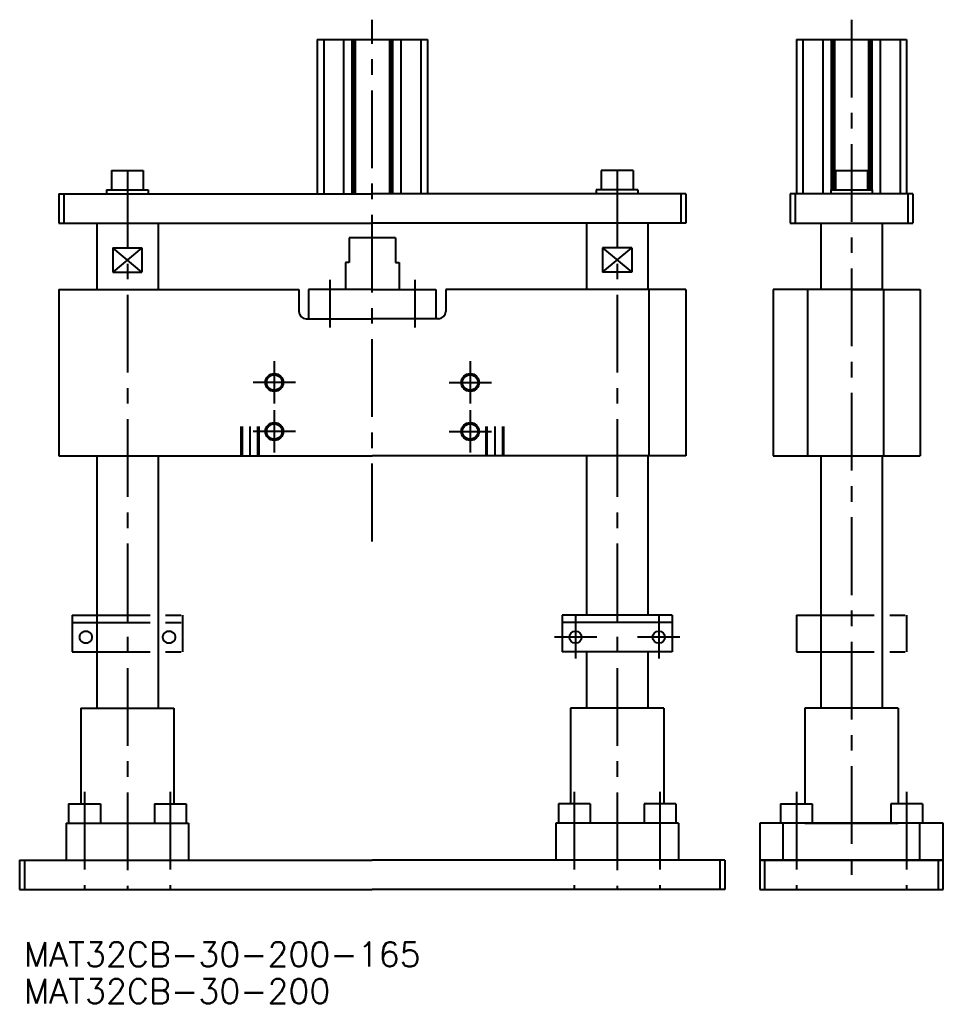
# Model space of a CAD drawing. Extents: x -846 to 177, y -156 to 391.
# Drawn here: x -845.9 to -468.7, y -156.1 to 245.5 of the extents above; entities that cross this region are included whole.
import ezdxf

# ---------------------------------------------------------------- set-up
doc = ezdxf.new("R2010")
doc.units = 0
for name, pattern in [('CENTER', [50.8, 31.75, -6.35, 6.35, -6.35]), ('DASHED', [19.05, 12.7, -6.35]), ('PHANTOM', [63.5, 31.75, -6.35, 6.35, -6.35, 6.35, -6.35])]:
    doc.linetypes.add(name, pattern=pattern)
doc.layers.get('0').update_dxf_attribs({"linetype": 'CONTINUOUS'})
doc.layers.add('CENTER', color=1, linetype='CONTINUOUS')
doc.styles.get("Standard").update_dxf_attribs({"font": 'txt.shx', "height": 3, "bigfont": 'bigfont.shx'})

msp = doc.modelspace()

# ---------------------------------------------------------------- linework, layer by layer
at = {"color": 7, "linetype": 'CONTINUOUS'}
for p, q in [((-724.36, 237.38), (-724.36, 174.38)), ((-724.36, 237.38), (-701.86, 237.38)), ((-721.7, 237.38), (-721.7, 174.38)), ((-713.56, 237.38), (-713.56, 174.38)), ((-710.16, 237.38), (-710.16, 174.38)), ((-709.36, 237.38), (-709.36, 174.38)), ((-708.86, 237.38), (-708.86, 174.38)), ((-701.86, 237.38), (-679.36, 237.38)), ((-694.86, 237.38), (-694.86, 174.38)), ((-694.36, 237.38), (-694.36, 174.38)), ((-693.56, 237.38), (-693.56, 174.38)), ((-690.16, 237.38), (-690.16, 174.38)), ((-682.01, 237.38), (-682.01, 174.38)), ((-679.36, 237.38), (-679.36, 174.38)), ((-528.65, 237.38), (-528.65, 174.38)), ((-528.65, 237.38), (-506.15, 237.38)), ((-525.99, 237.38), (-525.99, 174.38)), ((-517.85, 237.38), (-517.85, 174.38)), ((-514.45, 237.38), (-514.45, 175.98)), ((-513.65, 237.38), (-513.65, 175.98)), ((-513.15, 237.38), (-513.15, 175.98)), ((-506.15, 237.38), (-483.65, 237.38)), ((-499.15, 237.38), (-499.15, 175.98)), ((-498.65, 237.38), (-498.65, 175.98)), ((-497.85, 237.38), (-497.85, 175.98)), ((-494.45, 237.38), (-494.45, 174.38)), ((-486.31, 237.38), (-486.31, 174.38)), ((-483.65, 237.38), (-483.65, 174.38)), ((-808.36, 183.98), (-808.36, 175.98)), ((-808.36, 183.98), (-795.36, 183.98)), ((-795.36, 183.98), (-795.36, 175.98)), ((-608.36, 183.98), (-608.36, 175.98)), ((-595.36, 183.98), (-608.36, 183.98)), ((-595.36, 183.98), (-595.36, 175.98)), ((-512.65, 183.98), (-512.65, 175.98)), ((-512.65, 183.98), (-499.65, 183.98)), ((-499.65, 183.98), (-499.65, 175.98)), ((-829.86, 174.38), (-701.86, 174.38)), ((-829.86, 174.38), (-829.86, 162.38)), ((-827.86, 174.38), (-827.86, 162.38)), ((-810.36, 175.98), (-793.36, 175.98)), ((-810.36, 175.98), (-810.36, 174.38)), ((-793.36, 175.98), (-793.36, 174.38)), ((-573.86, 174.38), (-701.86, 174.38)), ((-593.36, 175.98), (-610.36, 175.98)), ((-610.36, 175.98), (-610.36, 174.38)), ((-593.36, 175.98), (-593.36, 174.38)), ((-575.86, 174.38), (-575.86, 162.38)), ((-573.86, 174.38), (-573.86, 162.38)), ((-481.15, 174.38), (-531.15, 174.38)), ((-531.15, 174.38), (-531.15, 162.38)), ((-529.15, 174.38), (-529.15, 162.38)), ((-514.65, 175.98), (-497.65, 175.98)), ((-514.65, 175.98), (-514.65, 174.38)), ((-497.65, 175.98), (-497.65, 174.38)), ((-483.15, 174.38), (-483.15, 162.38)), ((-481.15, 174.38), (-481.15, 162.38)), ((-829.86, 162.38), (-701.86, 162.38)), ((-829.86, 162.38), (-814.36, 162.38)), ((-814.36, 162.38), (-814.36, 135.38)), ((-789.36, 162.38), (-789.36, 135.38)), ((-573.86, 162.38), (-701.86, 162.38)), ((-614.36, 162.38), (-614.36, 135.38)), ((-589.36, 162.38), (-589.36, 135.38)), ((-531.15, 162.38), (-481.15, 162.38)), ((-518.65, 162.38), (-518.65, 135.38)), ((-493.65, 162.38), (-493.65, 135.38)), ((-692.36, 156.38), (-711.36, 156.38)), ((-711.36, 156.38), (-711.36, 146.38)), ((-692.36, 156.38), (-692.36, 146.38)), ((-795.92, 142.38), (-807.79, 152.38)), ((-795.92, 152.38), (-807.79, 142.38)), ((-807.79, 152.38), (-807.79, 142.38)), ((-807.79, 152.38), (-795.92, 152.38)), ((-795.92, 152.38), (-795.92, 142.38)), ((-607.79, 152.38), (-595.92, 142.38)), ((-607.79, 142.38), (-595.92, 152.38)), ((-607.79, 152.38), (-607.79, 142.38)), ((-595.92, 152.38), (-607.79, 152.38)), ((-595.92, 152.38), (-595.92, 142.38)), ((-712.86, 146.38), (-712.86, 135.38)), ((-711.36, 146.38), (-712.86, 146.38)), ((-692.36, 146.38), (-690.86, 146.38)), ((-690.86, 146.38), (-690.86, 135.38)), ((-807.79, 142.38), (-795.92, 142.38)), ((-595.92, 142.38), (-607.79, 142.38)), ((-829.86, 135.38), (-829.86, 67.38)), ((-829.86, 135.38), (-731.86, 135.38)), ((-829.86, 135.38), (-814.36, 135.38)), ((-731.86, 135.38), (-731.86, 126.38)), ((-727.86, 135.38), (-727.86, 123.38)), ((-701.86, 135.38), (-727.86, 135.38)), ((-701.86, 135.38), (-675.86, 135.38)), ((-675.86, 135.38), (-675.86, 123.38)), ((-573.86, 135.38), (-671.86, 135.38)), ((-671.86, 135.38), (-671.86, 126.38)), ((-588.86, 135.38), (-588.86, 67.38)), ((-573.86, 135.38), (-573.86, 67.38)), ((-538.15, 135.38), (-538.15, 67.38)), ((-506.15, 135.38), (-538.15, 135.38)), ((-524.15, 135.38), (-524.15, 67.38)), ((-493.65, 135.38), (-518.65, 135.38)), ((-506.15, 135.38), (-478.15, 135.38)), ((-493.15, 135.38), (-493.15, 67.38)), ((-478.15, 135.38), (-478.15, 67.38)), ((-728.86, 123.38), (-701.86, 123.38)), ((-674.86, 123.38), (-701.86, 123.38)), ((-829.86, 67.38), (-701.86, 67.38)), ((-829.86, 67.38), (-814.36, 67.38)), ((-814.36, 67.38), (-814.36, -35.62)), ((-789.36, 67.38), (-789.36, -35.62)), ((-573.86, 67.38), (-701.86, 67.38)), ((-614.36, 67.38), (-614.36, 2.38)), ((-589.36, 67.38), (-589.36, 2.38)), ((-538.15, 67.38), (-478.15, 67.38)), ((-518.65, 67.38), (-518.65, -35.62)), ((-493.65, 67.38), (-493.65, -35.62)), ((-624.36, 2.38), (-624.36, -12.62)), ((-579.36, 2.38), (-624.36, 2.38)), ((-579.36, 2.38), (-579.36, -12.62)), ((-579.36, -0.62), (-624.36, -0.62)), ((-579.36, -12.62), (-624.36, -12.62)), ((-614.36, -12.62), (-614.36, -35.62)), ((-589.36, -12.62), (-589.36, -35.62)), ((-820.86, -35.62), (-820.86, -74.62)), ((-820.86, -35.62), (-801.86, -35.62)), ((-801.86, -35.62), (-782.86, -35.62)), ((-782.86, -35.62), (-782.86, -74.62)), ((-620.86, -35.62), (-620.86, -74.62)), ((-601.86, -35.62), (-620.86, -35.62)), ((-582.86, -35.62), (-601.86, -35.62)), ((-582.86, -35.62), (-582.86, -74.62)), ((-525.15, -35.62), (-525.15, -74.62)), ((-487.15, -35.62), (-525.15, -35.62)), ((-487.15, -35.62), (-487.15, -74.62)), ((-825.86, -74.62), (-812.86, -74.62)), ((-825.86, -74.62), (-825.86, -82.62)), ((-812.86, -74.62), (-812.86, -82.62)), ((-790.86, -74.62), (-777.86, -74.62)), ((-790.86, -74.62), (-790.86, -82.62)), ((-777.86, -74.62), (-777.86, -82.62)), ((-612.86, -74.62), (-625.86, -74.62)), ((-625.86, -74.62), (-625.86, -82.62)), ((-612.86, -74.62), (-612.86, -82.62)), ((-577.86, -74.62), (-590.86, -74.62)), ((-590.86, -74.62), (-590.86, -82.62)), ((-577.86, -74.62), (-577.86, -82.62)), ((-535.15, -74.62), (-522.15, -74.62)), ((-535.15, -74.62), (-535.15, -82.62)), ((-522.15, -74.62), (-522.15, -82.62)), ((-477.15, -74.62), (-490.15, -74.62)), ((-490.15, -74.62), (-490.15, -82.62)), ((-477.15, -74.62), (-477.15, -82.62)), ((-826.86, -82.62), (-801.86, -82.62)), ((-826.86, -82.62), (-826.86, -97.62)), ((-801.86, -82.62), (-776.86, -82.62)), ((-776.86, -82.62), (-776.86, -97.62)), ((-626.86, -82.62), (-626.86, -97.62)), ((-601.86, -82.62), (-626.86, -82.62)), ((-576.86, -82.62), (-601.86, -82.62)), ((-576.86, -82.62), (-576.86, -97.62)), ((-543.65, -82.62), (-543.65, -97.62)), ((-506.15, -82.62), (-543.65, -82.62)), ((-534.1, -97.62), (-534.1, -82.62)), ((-525.15, -82.62), (-487.15, -82.62)), ((-468.65, -82.62), (-506.15, -82.62)), ((-478.2, -97.62), (-478.2, -82.62)), ((-468.65, -97.62), (-468.65, -82.62)), ((-845.86, -97.62), (-701.86, -97.62)), ((-845.86, -97.62), (-845.86, -109.62)), ((-843.86, -97.62), (-843.86, -109.62)), ((-826.86, -97.62), (-776.86, -97.62)), ((-557.86, -97.62), (-701.86, -97.62)), ((-576.86, -97.62), (-626.86, -97.62)), ((-559.86, -97.62), (-559.86, -109.62)), ((-557.86, -97.62), (-557.86, -109.62)), ((-543.65, -97.62), (-468.65, -97.62)), ((-506.15, -97.62), (-543.65, -97.62)), ((-543.65, -97.62), (-543.65, -109.62)), ((-541.65, -97.62), (-541.65, -109.62)), ((-468.65, -97.62), (-506.15, -97.62)), ((-470.65, -109.62), (-470.65, -97.62)), ((-468.65, -109.62), (-468.65, -97.62)), ((-845.86, -109.62), (-701.86, -109.62)), ((-557.86, -109.62), (-701.86, -109.62)), ((-543.65, -109.62), (-468.65, -109.62))]:
    msp.add_line(p, q, dxfattribs=at)
at = {"color": 3, "linetype": 'DASHED'}
for p, q in [((-755.51, 79.38), (-755.51, 67.38)), ((-755.01, 79.38), (-755.01, 67.38)), ((-748.71, 79.38), (-748.71, 67.38)), ((-748.21, 79.38), (-748.21, 67.38)), ((-655.51, 79.38), (-655.51, 67.38)), ((-655.01, 79.38), (-655.01, 67.38)), ((-648.71, 79.38), (-648.71, 67.38)), ((-648.21, 79.38), (-648.21, 67.38))]:
    msp.add_line(p, q, dxfattribs=at)
at = {"color": 3, "linetype": 'PHANTOM'}
for p, q in [((-824.36, 2.38), (-779.36, 2.38)), ((-824.36, 2.38), (-824.36, -12.62)), ((-779.36, 2.38), (-779.36, -12.62)), ((-528.65, 2.38), (-483.65, 2.38)), ((-528.65, 2.38), (-528.65, -12.62)), ((-483.65, 2.38), (-483.65, -12.62)), ((-824.36, -0.62), (-779.36, -0.62)), ((-824.36, -12.62), (-779.36, -12.62)), ((-528.65, -12.62), (-483.65, -12.62))]:
    msp.add_line(p, q, dxfattribs=at)
at = {"color": 7, "linetype": 'CONTINUOUS'}
for centre, radius in [((-741.86, 97.38), 3.65), ((-741.86, 97.38), 3.15), ((-661.86, 97.38), 3.65), ((-661.86, 97.38), 3.15), ((-741.86, 77.38), 3.65), ((-741.86, 77.38), 3.15), ((-661.86, 77.38), 3.65), ((-661.86, 77.38), 3.15), ((-618.86, -6.62), 2.5), ((-584.86, -6.62), 2.5)]:
    msp.add_circle(centre, radius, dxfattribs=at)
at = {"color": 3, "linetype": 'PHANTOM'}
for centre in [(-818.86, -6.62), (-784.86, -6.62)]:
    msp.add_circle(centre, 2.5, dxfattribs=at)
at = {"color": 7, "linetype": 'CONTINUOUS'}
for centre, start, end in [((-728.86, 126.38), 180, 270), ((-674.86, 126.38), 270, 0)]:
    msp.add_arc(centre, 3, start, end, dxfattribs=at)
at = {"layer": 'CENTER', "color": 1, "linetype": 'CENTER'}
for p, q in [((-701.86, 32.51), (-701.86, 245.52)), ((-506.15, 245.52), (-506.15, -109.62)), ((-801.86, 183.98), (-801.86, -109.62)), ((-601.86, 183.98), (-601.86, -109.62)), ((-719.18, 139.31), (-719.18, 119.83)), ((-684.54, 139.31), (-684.54, 119.83)), ((-741.86, 106.03), (-741.86, 88.73)), ((-661.86, 106.03), (-661.86, 88.73)), ((-733.21, 97.38), (-750.51, 97.38)), ((-670.51, 97.38), (-653.21, 97.38)), ((-741.86, 86.03), (-741.86, 68.73)), ((-661.86, 86.03), (-661.86, 68.73)), ((-751.86, 79.38), (-751.86, 67.38)), ((-733.21, 77.38), (-750.51, 77.38)), ((-670.51, 77.38), (-653.21, 77.38)), ((-651.86, 79.38), (-651.86, 67.38)), ((-618.86, 2.03), (-618.86, -15.27)), ((-584.86, 2.03), (-584.86, -15.27)), ((-610.21, -6.62), (-627.51, -6.62)), ((-576.21, -6.62), (-593.51, -6.62)), ((-819.36, -69.79), (-819.36, -109.62)), ((-784.36, -69.79), (-784.36, -109.62)), ((-619.36, -69.79), (-619.36, -109.62)), ((-584.36, -69.79), (-584.36, -109.62)), ((-528.65, -69.79), (-528.65, -109.62)), ((-483.65, -69.79), (-483.65, -109.62))]:
    msp.add_line(p, q, dxfattribs=at)

# ---------------------------------------------------------------- texts
at = {"linetype": 'CONTINUOUS'}
for s, p in [('MAT32CB-30-200-165', (-844.08, -141.14)), ('MAT32CB-30-200', (-844.08, -156.14))]:
    msp.add_text(s, height=10, dxfattribs=at).set_placement(p)

doc.saveas('drawing.dxf')
